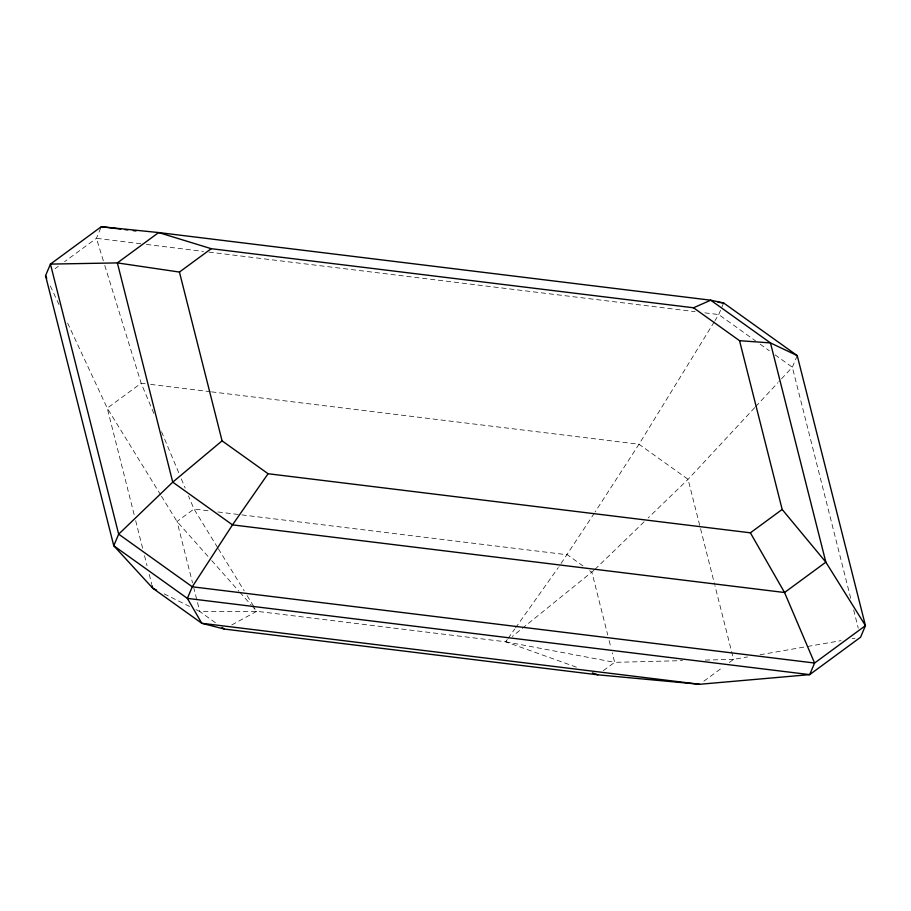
<?xml version="1.0" encoding="UTF-8"?>
<svg xmlns="http://www.w3.org/2000/svg" width="911" height="911" viewBox="0 0 911 911"><rect width="100%" height="100%" fill="white"/><g stroke="black" fill="none" stroke-linecap="round" stroke-linejoin="round"><path stroke-width="0.68" stroke-dasharray="4.55 3.42" d="M100.768 228.001L96.418 238.306L64.624 261.673M723.63 302.964L718.733 314.557L715.01 320.615M797.227 355.597L792.331 367.19L778.825 381.732M714.258 321.834L639.01 444.238L595.099 511.982M594.336 513.178L559.149 566.38M195.956 609.618L199.771 611.509L256.743 611.304L505.673 641.799L507.313 639.488M508.133 638.326L514.715 629.034M515.546 627.884L558.318 567.542M754.684 407.684L688.078 479.323L648.177 517.904M755.652 406.648L777.857 382.768M593.949 570.343L512.301 636.459M594.974 569.352L644.088 521.866M576.356 667.148L505.673 641.799L507.882 640.023M55.081 268.688L58.27 266.354M603.344 670.644L614.652 662.343L682.601 660.634M703.884 681.166L722.958 667.148M729.324 662.479L733.56 659.359L747.51 656.933M231.781 624.957L256.743 611.304L254.522 607.694M760.07 654.747L806.121 646.719M807.522 646.48L841.012 640.649M852.184 638.702L854.973 638.224M705.239 660.076L733.56 659.359L714.919 585.602M140.863 243.761L96.418 238.306L103.524 261.332M146.42 244.433L203.369 251.413M208.926 252.096L695.116 311.664M704.841 312.86L718.733 314.557L755.538 340.873M145.213 383.736L141.159 383.235L107.247 408.162L134.407 515.683M150.622 384.396L210.156 391.696M211.5 391.855L639.01 444.238L688.078 479.323L714.611 584.35M208.072 510.752L193.986 509.033L177.03 521.491L192.528 582.869M217.934 511.971L240.481 514.726M241.893 514.897L567.371 554.776L582.983 565.947M505.673 641.799L614.652 662.343L612.238 652.788M164.162 593.87L189.59 606.475M760.138 344.164L769.339 350.746M775.079 354.857L792.331 367.19L851.045 599.597M589.679 570.73L591.911 572.324L607.751 635.058M215.383 622.68L199.771 611.509L193.906 588.324M207.97 556.359L177.03 521.491L161.441 496.176M211.728 560.584L238.921 591.228M239.855 592.287L251.117 604.961M252.051 606.02L256.743 611.304M160.7 494.969L107.247 408.162L67.118 321.993M217.604 547.534L193.986 509.033L188.475 495.926M218.344 548.741L244.194 590.852M247.143 595.657L253.793 606.487M50.344 285.986L59.329 305.276M153.811 413.378L141.159 383.235L103.934 262.687M161.52 431.723L179.125 473.652M181.323 478.89L185.172 488.068M853.664 609.983L858.253 628.157M609.129 640.513L610.86 647.334M135.671 520.682L142.936 549.447M144.519 555.687L147.035 565.697M149.256 574.442L151.773 584.452"/><path stroke-width="1.37" d="M45.55 275.691L50.447 264.099L101.315 226.714L158.662 232.556L710.717 300.197L723.63 302.964L797.227 355.597L865.45 625.652L860.553 637.245L809.685 674.63L699.648 684.286L597.696 674.8L224.3 629.057L201.798 623.283L152.729 588.199L113.773 545.757L45.55 275.691L46.746 278.265M782.173 509.465L825.856 562.167L865.45 625.652L814.582 663.037L809.685 674.63L187.37 598.39L113.773 545.757L118.669 534.153L50.447 264.099L117.371 262.903L158.662 232.556L211.238 248.692L693.533 307.781L739.538 340.68L782.173 509.465L750.379 532.821L268.085 473.731L232.499 524.873L192.267 586.786L187.37 598.39L201.798 623.283L699.648 684.286M693.533 307.781L710.717 300.197L770.467 342.923L825.856 562.167L784.553 592.514L232.499 524.873L172.748 482.147L117.371 262.903L179.444 272.059L222.079 440.844L172.748 482.147L118.669 534.153L192.267 586.786L814.582 663.037L784.553 592.514L750.379 532.821M179.444 272.059L211.238 248.692M739.538 340.68L770.467 342.923L797.227 355.597M101.315 226.714L120.753 229.094M124.921 229.606L127.699 229.948M133.257 230.631L136.035 230.973M718.073 302.281L723.63 302.964M592.355 672.887L597.696 674.8M156.544 590.089L152.729 588.199L152.091 585.705M222.079 440.844L268.085 473.731M222.068 627.463L224.3 629.057"/></g></svg>
